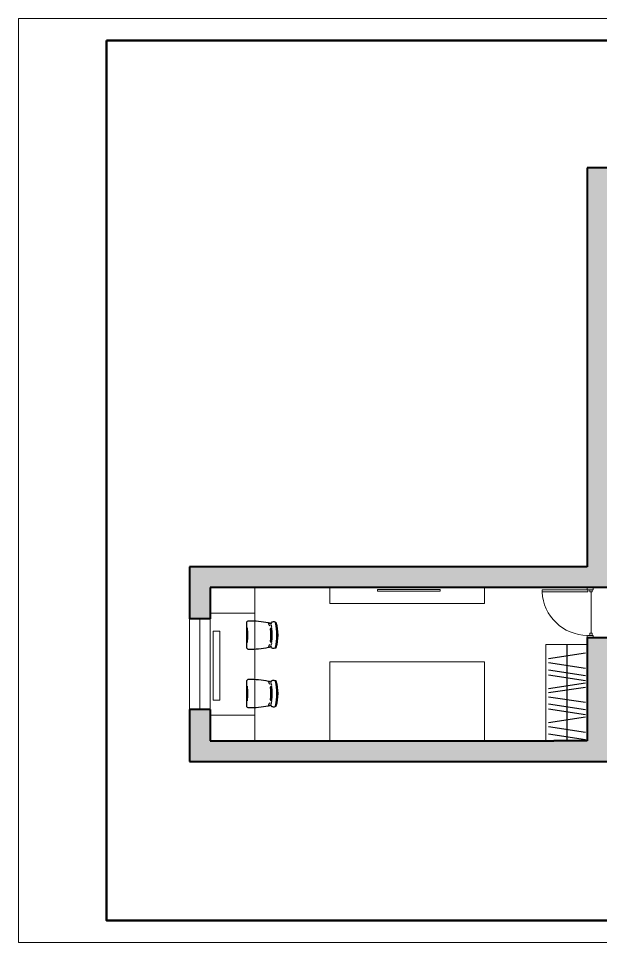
# Model space of a CAD drawing. Header units: millimetres. Extents: x -113694 to 67403, y -186630 to 63734.
# Drawn here: x -4067 to 4391, y -186630 to -173191 of the extents above; entities that cross this region are included whole.
import ezdxf

# ---------------------------------------------------------------- set-up
doc = ezdxf.new("R2010")
doc.units = ezdxf.units.MM
doc.linetypes.add('ACAD_ISO03W100', pattern=[30, 12, -18])
for name, color, linetype, lineweight in [('0.5', 7, 'Continuous', 50), ('01 прерыпистая', 150, 'ACAD_ISO03W100', 20), ('DVERI', 11, 'Continuous', 13), ('LEST', 32, 'Continuous', 15), ('MEBLEA', 5, 'Continuous', 18), ('STEN', 7, 'Continuous', 40)]:
    doc.layers.add(name, color=color, linetype=linetype, lineweight=lineweight)
doc.layers.add('mebel', color=5, linetype='Continuous')

# ---------------------------------------------------------------- blocks, each defined once
blk = doc.blocks.new('*U300')
at = {"color": 132, "lineweight": 13}
for p, q in [((34, 45), (0, 45)), ((0, 45), (0, -45)), ((34, -37), (34, 45)), ((68, 14), (679, 14)), ((679, 31), (679, -3)), ((713, 31), (679, 31)), ((713, -3), (713, 31)), ((747, 45), (747, -45)), ((0, -45), (34, -45)), ((679, -3), (713, -3)), ((747, -45), (713, -45)), ((679, -715), (713, -715))]:
    blk.add_line(p, q, dxfattribs=at)
at = {"color": 132, "lineweight": 13, "extrusion": (0, 0, -1)}
for p, q in [((34, -3), (34, 31)), ((34, 31), (68, 31)), ((68, 31), (68, -3)), ((713, -45), (713, 45)), ((713, 45), (747, 45)), ((68, -3), (34, -3)), ((679, -37), (679, -715)), ((713, -37), (679, -37)), ((713, -715), (713, -37))]:
    blk.add_line(p, q, dxfattribs=at)
at = {"color": 132, "lineweight": 13}
blk.add_arc((714, -36), 680, 180.7498, 267.0036, dxfattribs=at)

msp = doc.modelspace()

# ---------------------------------------------------------------- hatches: boundary and pattern name
at = {"layer": 'MEBLEA'}
h = msp.add_hatch(color=256, dxfattribs=at)
h.set_gradient(color1=(147, 149, 152), color2=(147, 149, 152), tint=1)
h.paths.add_polyline_path([(10468.4, -183118.8), (10168.4, -183118.8), (10168.4, -183700.8), (7846.9, -183700.8), (6946.9, -183704.7), (6545.9, -183706.4), (6545.9, -183706), (6533.3, -183700.8), (5525.4, -183700.8), (5097.4, -183700.8), (4497.4, -183700.8), (4497.4, -182195.8), (4197.4, -182195.8), (4197.4, -183695.8), (3712.4, -183695.8), (-1283.6, -183695.8), (-1283.6, -183322.5), (-1283.6, -183240.8), (-1583.6, -183240.8), (-1583.6, -183995.8), (10468.4, -183995.8)])
h.paths.add_polyline_path([(4497.4, -175762.8), (4597.4, -175762.8), (4597.4, -175362.8), (4197.4, -175362.8), (4197.4, -181165.8), (1024.4, -181165.8), (1024.4, -181465.8), (2705.8, -181465.8), (4497.4, -181465.8)])
h.paths.add_polyline_path([(1024.4, -181165.8), (-1583.6, -181165.8), (-1583.6, -181920.8), (-1283.6, -181920.8), (-1283.6, -181465.8), (1024.4, -181465.8)])
h.paths.add_polyline_path([(10468.4, -175362.8), (5382.4, -175362.8), (5382.4, -175762.8), (5628.4, -175762.8), (5628.4, -176490.8), (5728.4, -176490.8), (5728.4, -175605.8), (7583.4, -175605.8), (7583.4, -177190.8), (7943.4, -177190.8), (7943.4, -175614.8), (9379.7, -175614.8), (9379.7, -175612.3), (9978.5, -175614.8), (10168.4, -175614.8), (10168.4, -176238.8), (10468.4, -176238.8)])
h.paths.add_polyline_path([(5728.4, -177609.8), (5720.4, -177190.8), (5636.4, -177190.8), (5628.4, -177396.1), (5628.4, -178059.8), (5728.4, -178059.8)])
h.paths.add_polyline_path([(8543.4, -178059.8), (5628.4, -178059.8), (5628.4, -178159.8), (6178.4, -178159.8), (8543.4, -178159.8), (8543.4, -178119.8)])
h.paths.add_polyline_path([(6278.4, -178159.8), (6178.4, -178159.8), (6178.4, -179059.8), (6178.4, -179159.8), (6278.4, -179159.8)])
h.paths.add_polyline_path([(7943.4, -177190.8), (7843.4, -177190.8), (7843.4, -178059.8), (7943.4, -178059.8)])
h.paths.add_polyline_path([(6178.4, -179059.8), (5628.4, -179059.8), (5628.4, -179159.8), (6178.4, -179159.8)])
h.paths.add_polyline_path([(6178.4, -180227.8), (5628.4, -180227.8), (5628.4, -180327.8), (6178.4, -180327.8)])
h.paths.add_polyline_path([(6278.4, -180227.8), (6178.4, -180227.8), (6178.4, -180327.8), (6178.4, -181227.8), (6278.4, -181227.8)])
h.paths.add_polyline_path([(10468.4, -180740.8), (10168.4, -180740.8), (10168.4, -181227.8), (5628.4, -181227.8), (5628.4, -181327.8), (10168.4, -181327.8), (10168.4, -181799.8), (10468.4, -181799.8)])
h.paths.add_polyline_path([(10168.4, -178059.8), (10043.4, -178059.8), (10043.4, -178159.8), (10168.4, -178159.8)])
h.paths.add_polyline_path([(10468.4, -177383.8), (10168.4, -177383.8), (10168.4, -178159.8), (10168.4, -178626.8), (10468.4, -178626.8)])
h.paths.add_polyline_path([(11651.4, -178294.8), (10468.4, -178294.8), (10468.4, -178526.8), (11651.4, -178526.8)])
h.paths.add_polyline_path([(13382.4, -175649.8), (10468.4, -175649.8), (10468.4, -175849.8), (13182.4, -175849.8), (13182.4, -176319.8), (13382.4, -176319.8)])
h.paths.add_polyline_path([(13382.4, -178026.8), (13182.4, -178026.8), (13182.4, -178294.8), (12457.4, -178294.8), (12457.4, -178546.9), (13182.4, -178546.9), (13182.4, -178865.9), (13382.4, -178865.9)])
h.paths.add_polyline_path([(13382.4, -180617.9), (13182.4, -180617.9), (13182.4, -181417.9), (13382.4, -181417.9)])
h.paths.add_polyline_path([(13382.4, -183210.9), (13182.4, -183210.9), (13182.4, -183602.9), (10468.4, -183602.9), (10468.4, -183802.9), (13382.4, -183802.9)])
h.paths.add_polyline_path([(10765.4, -181430.8), (10468.4, -181430.8), (10468.4, -181722.8), (10765.4, -181722.8)])
h.paths.add_polyline_path([(5728.4, -182195.8), (4497.4, -182195.8), (4497.4, -182295.8), (4658.5, -182295.8), (5728.4, -182295.8)])

# ---------------------------------------------------------------- linework, layer by layer
at = {"layer": '0.5', "linetype": 'ByBlock', "lineweight": 50}
msp.add_lwpolyline([(-2786.8, -173511.1), (14619.2, -173511.1), (14619.2, -186309.6), (-2786.8, -186309.6), (-2786.8, -173511.1)], dxfattribs=at)
at = {"layer": '01 прерыпистая', "color": 7, "linetype": 'ByBlock', "ltscale": 5, "true_color": 0xffffff}
msp.add_lwpolyline([(-4066.7, -173191.1), (14939.1, -173191.1), (14939.1, -186629.6), (-4066.7, -186629.6), (-4066.7, -173191.1)], dxfattribs=at)
at = {"layer": 'LEST'}
for p, q in [((-1583.6, -181920.8), (-1583.6, -183240.8)), ((-1433.6, -181920.8), (-1433.6, -183240.8)), ((-1283.6, -181920.8), (-1283.6, -183240.8))]:
    msp.add_line(p, q, dxfattribs=at)
at = {"layer": 'mebel'}
for p, q in [((3904, -182295.8), (3904, -183700.8)), ((4174, -182422), (3634, -182503.9)), ((4174, -182644.5), (3634, -182562.5)), ((4174, -182750.4), (3634, -182668.4)), ((4174, -182821.9), (3634, -182739.9)), ((4174, -182857.8), (3634, -182939.8)), ((4174, -182918.7), (3634, -183000.7)), ((4174, -183141.2), (3634, -183059.2)), ((4174, -183247.2), (3634, -183165.2)), ((4174, -183318.7), (3634, -183236.7)), ((4174, -183354.6), (3634, -183436.6)), ((4174, -183577.1), (3634, -183495.1)), ((4174, -183683.1), (3634, -183601.1))]:
    msp.add_line(p, q, dxfattribs=at)
for points in [[(-350.5, -182355, -0.0970161), (-369.7, -182353.9, -0.0618007), (-387.9, -182346.6, -0.2174275), (-396.7, -182328.9), (-408.4, -182326.9, -0.1398976), (-411.2, -182331.7, -0.092124), (-423.1, -182338, -0.0270342), (-436.6, -182341.4, -0.0476808), (-719.7, -182368.9, -0.4217722), (-749.7, -182338.2, 0.0119696), (-749.7, -181979.6, -0.4217722), (-719.7, -181948.9, -0.0476808), (-436.6, -181976.5, -0.0270342), (-423.1, -181979.9, -0.092124), (-411.2, -181986.2, -0.1398976), (-408.4, -181990.9), (-396.7, -181989, -0.2174275), (-387.9, -181971.2, -0.0618007), (-369.7, -181964, -0.0970161), (-350.5, -181962.8), (-331.4, -181968.4, -0.2596177), (-324.6, -181975.4, -0.1355938), (-324.6, -182342.5, -0.2596177), (-331.4, -182349.4)], [(-350.5, -183204.8, -0.0970161), (-369.7, -183203.6, -0.0618007), (-387.9, -183196.4, -0.2174275), (-396.7, -183178.7), (-408.4, -183176.7, -0.1398976), (-411.2, -183181.4, -0.092124), (-423.1, -183187.7, -0.0270342), (-436.6, -183191.1, -0.0476808), (-719.7, -183218.7, -0.4217722), (-749.7, -183188, 0.0119696), (-749.7, -182829.4, -0.4217722), (-719.7, -182798.7, -0.0476808), (-436.6, -182826.3, -0.0270342), (-423.1, -182829.7, -0.092124), (-411.2, -182836, -0.1398976), (-408.4, -182840.7), (-396.7, -182838.7, -0.2174275), (-387.9, -182821, -0.0618007), (-369.7, -182813.8, -0.0970161), (-350.5, -182812.6), (-331.4, -182818.2, -0.2596177), (-324.6, -182825.1, -0.1355938), (-324.6, -183192.3, -0.2596177), (-331.4, -183199.2)]]:
    msp.add_lwpolyline(points, format="xyb", close=True, dxfattribs=at)
for points in [[(-408, -182323.8, -0.0791527), (-408.4, -182326.9, -0.0791527)], [(-408, -183173.5, -0.0791527), (-408.4, -183176.7, -0.0791527)]]:
    msp.add_lwpolyline(points, format="xyb", dxfattribs=at)
for centre, radius, start, end in [((-1746.7, -182158.9), 1013, 353.99312, 6.00688), ((-507.6, -182054.8), 96.9, 15.63838, 40.5018), ((-418.1, -181993.5), 10.1, 356.49997, 14.60269), ((-393.6, -182064.9), 10, 6.31084, 186.31084), ((-1243.8, -182158.9), 845.4, 353.68916, 6.31084), ((-391.2, -182064.6), 10, 103.31648, 186.31084), ((-1243.8, -182158.9), 847.8, 353.68916, 6.31084), ((-372.9, -181989.7), 23.8, 178.28235, 194.26067), ((-752.8, -182091.5), 369.5, 7.69879, 12.86566), ((-1243.8, -182158.9), 865.4, 353.68916, 6.31084), ((-1181.4, -182158.9), 870.4, 347.91782, 12.08218), ((-507.6, -182263.1), 96.9, 319.4982, 344.36162), ((-393.6, -182253), 10, 173.68916, 353.68916), ((-391.2, -182253.2), 10, 173.68916, 256.68352), ((-372.9, -182328.2), 23.8, 165.73933, 181.71765), ((-752.8, -182226.4), 369.5, 347.13434, 352.30121), ((-507.6, -182904.6), 96.9, 15.63838, 40.5018), ((-418.1, -182843.3), 10.1, 356.49997, 14.60269), ((-372.9, -182839.4), 23.8, 178.28235, 194.26067), ((-752.8, -182941.2), 369.5, 7.69879, 12.86566), ((-1181.4, -183008.7), 870.4, 347.91782, 12.08218), ((-1746.7, -183008.7), 1013, 353.99312, 6.00688), ((-393.6, -182914.7), 10, 6.31084, 186.31084), ((-1243.8, -183008.7), 845.4, 353.68916, 6.31084), ((-391.2, -182914.4), 10, 103.31648, 186.31084), ((-1243.8, -183008.7), 847.8, 353.68916, 6.31084), ((-1243.8, -183008.7), 865.4, 353.68916, 6.31084), ((-507.6, -183112.8), 96.9, 319.4982, 344.36162), ((-393.6, -183102.7), 10, 173.68916, 353.68916), ((-391.2, -183103), 10, 173.68916, 256.68352), ((-752.8, -183076.2), 369.5, 347.13434, 352.30121), ((-372.9, -183178), 23.8, 165.73933, 181.71765)]:
    msp.add_arc(centre, radius, start, end, dxfattribs=at)
at = {"layer": 'MEBLEA'}
for p, q in [((-633.6, -181465.8), (-633.6, -183695.8)), ((3597.4, -182295.8), (3597.4, -183700.8)), ((3597.4, -182295.8), (4197.4, -182295.8))]:
    msp.add_line(p, q, dxfattribs=at)
for points in [[(-633.6, -181839.1), (-1283.6, -181839.1), (-1283.6, -181465.8), (-633.6, -181465.8)], [(455.8, -181465.8), (2705.8, -181465.8), (2705.8, -181700.7), (455.8, -181700.7)], [(1151.3, -181494), (2061.5, -181494), (2061.5, -181518.8), (1151.3, -181518.8)], [(-633.6, -183695.8), (-1283.6, -183695.8), (-1283.6, -183322.5), (-633.6, -183322.5)]]:
    msp.add_lwpolyline(points, close=True, dxfattribs=at)
for points in [[(-1239.8, -182103.4), (-1139.8, -182103.4), (-1139.8, -183103.4), (-1239.8, -183103.4), (-1239.8, -182103.4)], [(455.8, -183695.8), (455.8, -182545.8), (2705.8, -182545.8), (2705.8, -183695.8), (455.8, -183695.8)]]:
    msp.add_lwpolyline(points, dxfattribs=at)
at = {"layer": 'STEN'}
for p, q in [((4597.4, -175362.8), (4197.4, -175362.8)), ((4197.4, -175362.8), (4197.4, -181165.8)), ((4197.4, -181165.8), (-1583.6, -181165.8)), ((-1583.6, -181165.8), (-1583.6, -181920.8)), ((4497.4, -181465.8), (-1283.6, -181465.8)), ((-1283.6, -181465.8), (-1283.6, -181920.8)), ((-1283.6, -181920.8), (-1583.6, -181920.8)), ((4197.4, -182195.8), (4197.4, -183695.8)), ((4197.4, -182195.8), (5728.4, -182195.8)), ((-1283.6, -183240.8), (-1583.6, -183240.8)), ((-1583.6, -183240.8), (-1583.6, -183995.8)), ((-1283.6, -183240.8), (-1283.6, -183695.8)), ((-1283.6, -183695.8), (3712.4, -183695.8)), ((4197.4, -183695.8), (3712.4, -183695.8)), ((-1583.6, -183995.8), (10468.4, -183995.8))]:
    msp.add_line(p, q, dxfattribs=at)

# ---------------------------------------------------------------- block references
at = {"layer": 'DVERI', "xscale": -0.9777777777397442, "yscale": 0.9777777777397442, "zscale": 0.9777777777397442, "rotation": 270}
msp.add_blockref('*U300', (4241.2, -182195.8), dxfattribs=at)

doc.saveas('drawing.dxf')
